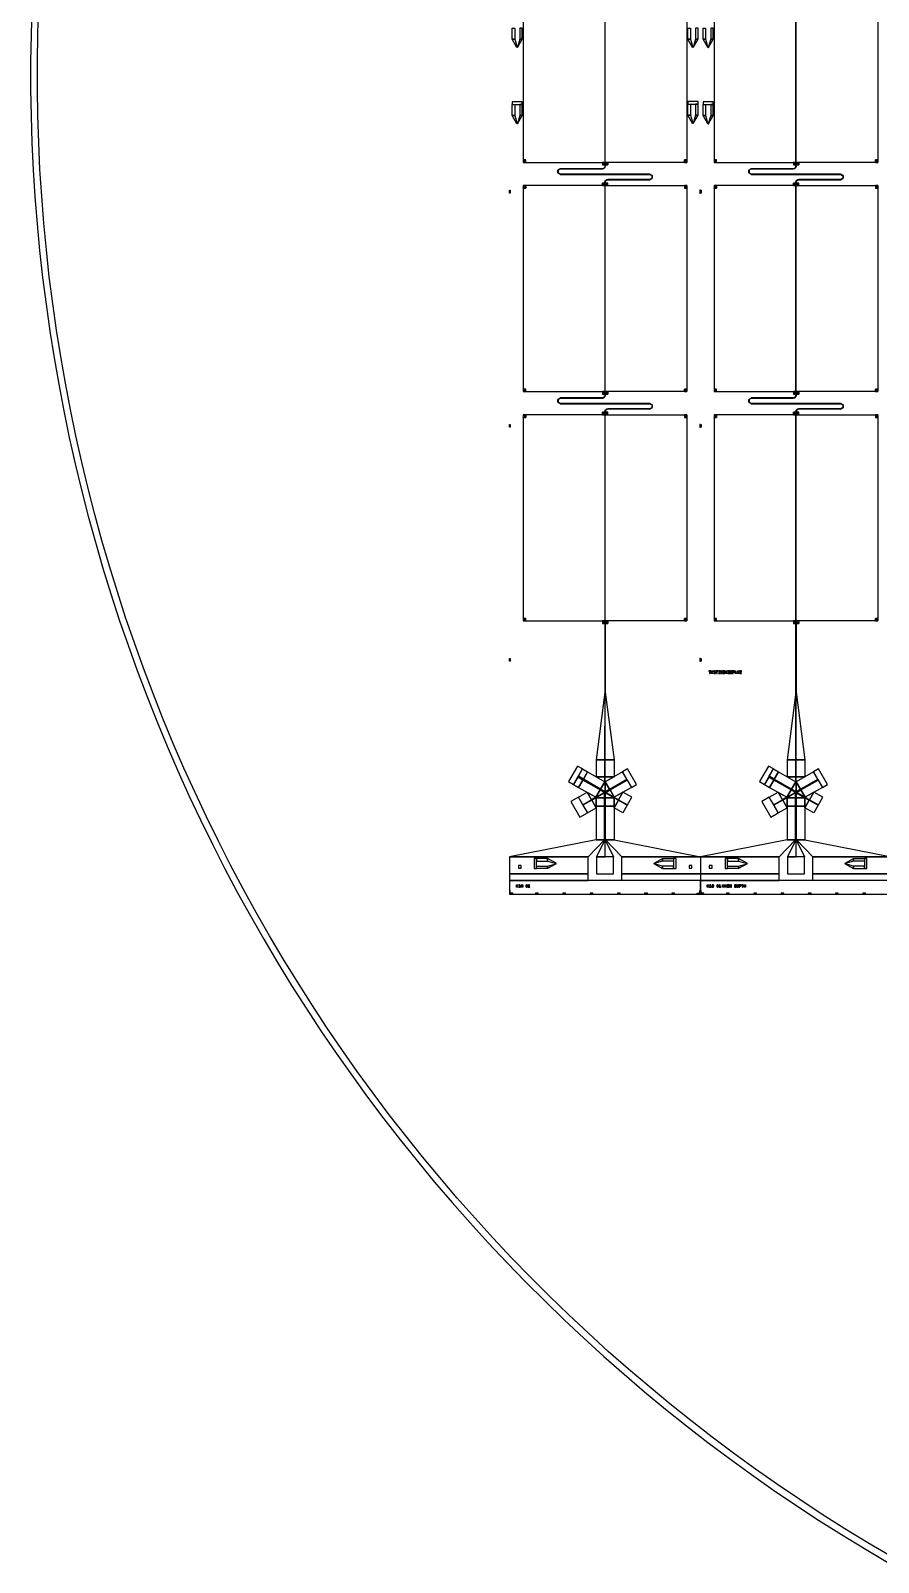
# Model space of a CAD drawing. Extents: x -50899 to 50899, y -48295 to 50898.
# Drawn here: x -50899 to -25813, y -44030 to 1302 of the extents above; entities that cross this region are included whole.
import ezdxf

# ---------------------------------------------------------------- set-up
doc = ezdxf.new("R2010")
doc.units = 0

# ---------------------------------------------------------------- blocks, each defined once
blk = doc.blocks.new('C1A')
for points in [[(2724, 21553), (2724, 27653), (301, 27653), (301, 21553), (2724, 21553)], [(2726, 21553), (2726, 27653), (5149, 27653), (5149, 21553), (2726, 21553)], [(50, 25525), (50, 25200), (-25, 25200), (-25, 25525), (50, 25525)], [(50, 25525), (50, 25200), (-25, 25200), (-25, 25525), (50, 25525)], [(200, 25525), (200, 25200), (275, 25200), (275, 25525), (200, 25525)], [(200, 25525), (200, 25200), (275, 25200), (275, 25525), (200, 25525)], [(5250, 25525), (5250, 25200), (5175, 25200), (5175, 25525), (5250, 25525)], [(5250, 25525), (5250, 25200), (5175, 25200), (5175, 25525), (5250, 25525)], [(5400, 25525), (5400, 25200), (5475, 25200), (5475, 25525), (5400, 25525)], [(5400, 25525), (5400, 25200), (5475, 25200), (5475, 25525), (5400, 25525)], [(50, 25200), (120, 24950), (115, 24950), (-25, 25200), (50, 25200)], [(50, 25200), (120, 24950), (115, 24950), (-25, 25200), (50, 25200)], [(200, 25200), (130, 24950), (135, 24950), (275, 25200), (200, 25200)], [(200, 25200), (130, 24950), (135, 24950), (275, 25200), (200, 25200)], [(5250, 25200), (5320, 24950), (5315, 24950), (5175, 25200), (5250, 25200)], [(5250, 25200), (5320, 24950), (5315, 24950), (5175, 25200), (5250, 25200)], [(5400, 25200), (5330, 24950), (5335, 24950), (5475, 25200), (5400, 25200)], [(5400, 25200), (5330, 24950), (5335, 24950), (5475, 25200), (5400, 25200)], [(-25, 23345), (-25, 23270), (275, 23270), (275, 23345), (-25, 23345)], [(-25, 23345), (-25, 23270), (275, 23270), (275, 23345), (-25, 23345)], [(50, 23270), (50, 22945), (-25, 22945), (-25, 23270), (50, 23270)], [(50, 23270), (50, 22945), (-25, 22945), (-25, 23270), (50, 23270)], [(200, 23270), (200, 22945), (275, 22945), (275, 23270), (200, 23270)], [(200, 23270), (200, 22945), (275, 22945), (275, 23270), (200, 23270)], [(5175, 23350), (5175, 23275), (5475, 23275), (5475, 23350), (5175, 23350)], [(5175, 23350), (5175, 23275), (5475, 23275), (5475, 23350), (5175, 23350)], [(5250, 23275), (5250, 22950), (5175, 22950), (5175, 23275), (5250, 23275)], [(5250, 23275), (5250, 22950), (5175, 22950), (5175, 23275), (5250, 23275)], [(5400, 23275), (5400, 22950), (5475, 22950), (5475, 23275), (5400, 23275)], [(5400, 23275), (5400, 22950), (5475, 22950), (5475, 23275), (5400, 23275)], [(50, 22945), (120, 22695), (115, 22695), (-25, 22945), (50, 22945)], [(50, 22945), (120, 22695), (115, 22695), (-25, 22945), (50, 22945)], [(200, 22945), (130, 22695), (135, 22695), (275, 22945), (200, 22945)], [(200, 22945), (130, 22695), (135, 22695), (275, 22945), (200, 22945)], [(5250, 22950), (5320, 22700), (5315, 22700), (5175, 22950), (5250, 22950)], [(5250, 22950), (5320, 22700), (5315, 22700), (5175, 22950), (5250, 22950)], [(5400, 22950), (5330, 22700), (5335, 22700), (5475, 22950), (5400, 22950)], [(5400, 22950), (5330, 22700), (5335, 22700), (5475, 22950), (5400, 22950)], [(376, 21553), (376, 21628), (301, 21628), (301, 21553), (376, 21553)], [(301, 21628), (311, 21590), (338, 21563), (376, 21553), (376, 21590), (357, 21595), (344, 21609), (338, 21628), (301, 21628)], [(338, 21628), (344, 21609), (357, 21595), (376, 21590), (376, 21628), (376, 21628), (376, 21628), (376, 21628), (338, 21628)], [(1400, 21197), (1327, 21239), (1327, 21324), (1400, 21366), (1400, 21363), (1329, 21322), (1329, 21241), (1400, 21200), (1400, 21197)], [(1400, 21203), (1332, 21242), (1332, 21321), (1400, 21360), (1400, 21357), (1335, 21319), (1335, 21244), (1400, 21206), (1400, 21203)], [(1400, 21363), (2645, 21363), (2645, 21366), (1400, 21366), (1400, 21363)], [(1400, 21360), (2645, 21360), (2645, 21357), (1400, 21357), (1400, 21360)], [(2645, 21357), (2687, 21368), (2718, 21399), (2730, 21442), (2726, 21442), (2716, 21401), (2686, 21371), (2645, 21360), (2645, 21357)], [(2645, 21363), (2684, 21374), (2713, 21402), (2724, 21442), (2720, 21442), (2710, 21404), (2683, 21376), (2645, 21366), (2645, 21363)], [(2646, 21553), (2646, 21478), (2720, 21478), (2720, 21553), (2646, 21553)], [(2720, 21478), (2710, 21515), (2683, 21543), (2646, 21553), (2646, 21515), (2664, 21510), (2678, 21496), (2683, 21478), (2720, 21478)], [(2683, 21478), (2678, 21496), (2664, 21510), (2646, 21515), (2646, 21478), (2646, 21478), (2646, 21478), (2646, 21478), (2683, 21478)], [(2724, 21442), (2724, 21553), (2720, 21553), (2720, 21442), (2724, 21442)], [(2726, 21442), (2726, 21553), (2730, 21553), (2730, 21442), (2726, 21442)], [(2730, 21553), (2730, 21478), (2804, 21478), (2804, 21553), (2730, 21553)], [(2730, 21478), (2740, 21515), (2767, 21543), (2804, 21553), (2804, 21515), (2786, 21510), (2772, 21496), (2767, 21478), (2730, 21478)], [(2767, 21478), (2772, 21496), (2786, 21510), (2804, 21515), (2804, 21478), (2804, 21478), (2804, 21478), (2804, 21478), (2767, 21478)], [(5149, 21553), (5149, 21628), (5074, 21628), (5074, 21553), (5149, 21553)], [(5149, 21628), (5139, 21590), (5112, 21563), (5074, 21553), (5074, 21590), (5093, 21595), (5106, 21609), (5112, 21628), (5149, 21628)], [(5112, 21628), (5106, 21609), (5093, 21595), (5074, 21590), (5074, 21628), (5074, 21628), (5074, 21628), (5074, 21628), (5112, 21628)], [(2724, 14767), (2724, 20867), (301, 20867), (301, 14767), (2724, 14767)], [(301, 20867), (301, 20792), (376, 20792), (376, 20867), (301, 20867)], [(301, 20792), (311, 20829), (338, 20857), (376, 20867), (376, 20829), (357, 20824), (344, 20810), (338, 20792), (301, 20792)], [(4050, 21203), (1400, 21203), (1400, 21206), (4050, 21206), (4050, 21203)], [(4050, 21200), (1400, 21200), (1400, 21197), (4050, 21197), (4050, 21200)], [(2720, 20867), (2720, 20942), (2646, 20942), (2646, 20867), (2720, 20867)], [(2720, 20942), (2710, 20904), (2683, 20877), (2646, 20867), (2646, 20904), (2664, 20909), (2678, 20923), (2683, 20942), (2720, 20942)], [(2683, 20942), (2678, 20923), (2664, 20909), (2646, 20904), (2646, 20942), (2646, 20942), (2646, 20942), (2646, 20942), (2683, 20942)], [(2720, 20962), (2732, 21004), (2763, 21035), (2805, 21046), (2805, 21043), (2764, 21032), (2734, 21002), (2724, 20962), (2720, 20962)], [(2724, 20867), (2724, 20962), (2720, 20962), (2720, 20867), (2724, 20867)], [(2726, 20962), (2737, 21001), (2766, 21030), (2805, 21040), (2805, 21037), (2767, 21027), (2740, 20999), (2730, 20962), (2726, 20962)], [(2726, 20867), (2726, 20962), (2730, 20962), (2730, 20867), (2726, 20867)], [(2726, 14767), (2726, 20867), (5149, 20867), (5149, 14767), (2726, 14767)], [(2804, 20867), (2804, 20942), (2730, 20942), (2730, 20867), (2804, 20867)], [(2730, 20942), (2740, 20904), (2767, 20877), (2804, 20867), (2804, 20904), (2786, 20909), (2772, 20923), (2767, 20942), (2730, 20942)], [(2767, 20942), (2772, 20923), (2786, 20909), (2804, 20904), (2804, 20942), (2804, 20942), (2804, 20942), (2804, 20942), (2767, 20942)], [(2805, 21043), (4050, 21043), (4050, 21046), (2805, 21046), (2805, 21043)], [(2805, 21040), (4050, 21040), (4050, 21037), (2805, 21037), (2805, 21040)], [(4050, 21037), (4123, 21079), (4123, 21164), (4050, 21206), (4050, 21203), (4121, 21162), (4121, 21081), (4050, 21040), (4050, 21037)], [(4050, 21043), (4118, 21082), (4118, 21161), (4050, 21200), (4050, 21197), (4115, 21159), (4115, 21084), (4050, 21046), (4050, 21043)], [(5074, 20867), (5074, 20792), (5149, 20792), (5149, 20867), (5074, 20867)], [(5149, 20792), (5139, 20829), (5112, 20857), (5074, 20867), (5074, 20829), (5093, 20824), (5106, 20810), (5112, 20792), (5149, 20792)], [(-100, 20646), (-100, 20726), (-80, 20726), (-80, 20646), (-100, 20646)], [(338, 20792), (344, 20810), (357, 20824), (376, 20829), (376, 20792), (376, 20792), (376, 20792), (376, 20792), (338, 20792)], [(5112, 20792), (5106, 20810), (5093, 20824), (5074, 20829), (5074, 20792), (5074, 20792), (5074, 20792), (5074, 20792), (5112, 20792)], [(5550, 20646), (5550, 20726), (5530, 20726), (5530, 20646), (5550, 20646)], [(376, 14767), (376, 14842), (301, 14842), (301, 14767), (376, 14767)], [(301, 14842), (311, 14804), (338, 14777), (376, 14767), (376, 14804), (357, 14809), (344, 14823), (338, 14842), (301, 14842)], [(338, 14842), (344, 14823), (357, 14809), (376, 14804), (376, 14842), (376, 14842), (376, 14842), (376, 14842), (338, 14842)], [(1400, 14411), (1327, 14453), (1327, 14538), (1400, 14580), (1400, 14577), (1329, 14536), (1329, 14455), (1400, 14414), (1400, 14411)], [(1400, 14417), (1332, 14456), (1332, 14535), (1400, 14574), (1400, 14571), (1335, 14533), (1335, 14458), (1400, 14420), (1400, 14417)], [(1400, 14577), (2645, 14577), (2645, 14580), (1400, 14580), (1400, 14577)], [(1400, 14574), (2645, 14574), (2645, 14571), (1400, 14571), (1400, 14574)], [(2645, 14571), (2687, 14582), (2718, 14613), (2730, 14656), (2726, 14656), (2716, 14615), (2686, 14585), (2645, 14574), (2645, 14571)], [(2645, 14577), (2684, 14588), (2713, 14616), (2724, 14656), (2720, 14656), (2710, 14618), (2683, 14590), (2645, 14580), (2645, 14577)], [(2646, 14767), (2646, 14692), (2720, 14692), (2720, 14767), (2646, 14767)], [(2720, 14692), (2710, 14729), (2683, 14757), (2646, 14767), (2646, 14729), (2664, 14724), (2678, 14710), (2683, 14692), (2720, 14692)], [(2683, 14692), (2678, 14710), (2664, 14724), (2646, 14729), (2646, 14692), (2646, 14692), (2646, 14692), (2646, 14692), (2683, 14692)], [(2724, 14656), (2724, 14767), (2720, 14767), (2720, 14656), (2724, 14656)], [(2726, 14656), (2726, 14767), (2730, 14767), (2730, 14656), (2726, 14656)], [(2730, 14767), (2730, 14692), (2804, 14692), (2804, 14767), (2730, 14767)], [(2730, 14692), (2740, 14729), (2767, 14757), (2804, 14767), (2804, 14729), (2786, 14724), (2772, 14710), (2767, 14692), (2730, 14692)], [(2767, 14692), (2772, 14710), (2786, 14724), (2804, 14729), (2804, 14692), (2804, 14692), (2804, 14692), (2804, 14692), (2767, 14692)], [(5149, 14767), (5149, 14842), (5074, 14842), (5074, 14767), (5149, 14767)], [(5149, 14842), (5139, 14804), (5112, 14777), (5074, 14767), (5074, 14804), (5093, 14809), (5106, 14823), (5112, 14842), (5149, 14842)], [(5112, 14842), (5106, 14823), (5093, 14809), (5074, 14804), (5074, 14842), (5074, 14842), (5074, 14842), (5074, 14842), (5112, 14842)], [(2724, 7981), (2724, 14081), (301, 14081), (301, 7981), (2724, 7981)], [(301, 14081), (301, 14006), (376, 14006), (376, 14081), (301, 14081)], [(301, 14006), (311, 14043), (338, 14071), (376, 14081), (376, 14043), (357, 14038), (344, 14024), (338, 14006), (301, 14006)], [(4050, 14417), (1400, 14417), (1400, 14420), (4050, 14420), (4050, 14417)], [(4050, 14414), (1400, 14414), (1400, 14411), (4050, 14411), (4050, 14414)], [(2720, 14081), (2720, 14156), (2646, 14156), (2646, 14081), (2720, 14081)], [(2720, 14156), (2710, 14118), (2683, 14091), (2646, 14081), (2646, 14118), (2664, 14123), (2678, 14137), (2683, 14156), (2720, 14156)], [(2683, 14156), (2678, 14137), (2664, 14123), (2646, 14118), (2646, 14156), (2646, 14156), (2646, 14156), (2646, 14156), (2683, 14156)], [(2720, 14176), (2732, 14218), (2763, 14249), (2805, 14260), (2805, 14257), (2764, 14246), (2734, 14216), (2724, 14176), (2720, 14176)], [(2724, 14081), (2724, 14176), (2720, 14176), (2720, 14081), (2724, 14081)], [(2726, 7981), (2726, 14081), (5149, 14081), (5149, 7981), (2726, 7981)], [(2726, 14176), (2737, 14215), (2766, 14244), (2805, 14254), (2805, 14251), (2767, 14241), (2740, 14213), (2730, 14176), (2726, 14176)], [(2726, 14081), (2726, 14176), (2730, 14176), (2730, 14081), (2726, 14081)], [(2804, 14081), (2804, 14156), (2730, 14156), (2730, 14081), (2804, 14081)], [(2730, 14156), (2740, 14118), (2767, 14091), (2804, 14081), (2804, 14118), (2786, 14123), (2772, 14137), (2767, 14156), (2730, 14156)], [(2767, 14156), (2772, 14137), (2786, 14123), (2804, 14118), (2804, 14156), (2804, 14156), (2804, 14156), (2804, 14156), (2767, 14156)], [(2805, 14257), (4050, 14257), (4050, 14260), (2805, 14260), (2805, 14257)], [(2805, 14254), (4050, 14254), (4050, 14251), (2805, 14251), (2805, 14254)], [(4050, 14251), (4123, 14293), (4123, 14378), (4050, 14420), (4050, 14417), (4121, 14376), (4121, 14295), (4050, 14254), (4050, 14251)], [(4050, 14257), (4118, 14296), (4118, 14375), (4050, 14414), (4050, 14411), (4115, 14373), (4115, 14298), (4050, 14260), (4050, 14257)], [(5074, 14081), (5074, 14006), (5149, 14006), (5149, 14081), (5074, 14081)], [(5149, 14006), (5139, 14043), (5112, 14071), (5074, 14081), (5074, 14043), (5093, 14038), (5106, 14024), (5112, 14006), (5149, 14006)], [(-100, 13717), (-100, 13797), (-80, 13797), (-80, 13717), (-100, 13717)], [(338, 14006), (344, 14024), (357, 14038), (376, 14043), (376, 14006), (376, 14006), (376, 14006), (376, 14006), (338, 14006)], [(5112, 14006), (5106, 14024), (5093, 14038), (5074, 14043), (5074, 14006), (5074, 14006), (5074, 14006), (5074, 14006), (5112, 14006)], [(5550, 13717), (5550, 13797), (5530, 13797), (5530, 13717), (5550, 13717)], [(376, 7981), (376, 8056), (301, 8056), (301, 7981), (376, 7981)], [(301, 8056), (311, 8018), (338, 7991), (376, 7981), (376, 8018), (357, 8023), (344, 8037), (338, 8056), (301, 8056)], [(338, 8056), (344, 8037), (357, 8023), (376, 8018), (376, 8056), (376, 8056), (376, 8056), (376, 8056), (338, 8056)], [(2646, 7981), (2646, 7906), (2720, 7906), (2720, 7981), (2646, 7981)], [(2720, 7906), (2710, 7943), (2683, 7971), (2646, 7981), (2646, 7943), (2664, 7938), (2678, 7924), (2683, 7906), (2720, 7906)], [(2683, 7906), (2678, 7924), (2664, 7938), (2646, 7943), (2646, 7906), (2646, 7906), (2646, 7906), (2646, 7906), (2683, 7906)], [(2724, 5871), (2724, 7981), (2720, 7981), (2720, 5871), (2724, 5871)], [(2726, 5871), (2726, 7981), (2730, 7981), (2730, 5871), (2726, 5871)], [(2730, 7981), (2730, 7906), (2804, 7906), (2804, 7981), (2730, 7981)], [(2730, 7906), (2740, 7943), (2767, 7971), (2804, 7981), (2804, 7943), (2786, 7938), (2772, 7924), (2767, 7906), (2730, 7906)], [(2767, 7906), (2772, 7924), (2786, 7938), (2804, 7943), (2804, 7906), (2804, 7906), (2804, 7906), (2804, 7906), (2767, 7906)], [(5149, 7981), (5149, 8056), (5074, 8056), (5074, 7981), (5149, 7981)], [(5149, 8056), (5139, 8018), (5112, 7991), (5074, 7981), (5074, 8018), (5093, 8023), (5106, 8037), (5112, 8056), (5149, 8056)], [(5112, 8056), (5106, 8037), (5093, 8023), (5074, 8018), (5074, 8056), (5074, 8056), (5074, 8056), (5074, 8056), (5112, 8056)], [(-100, 6789), (-100, 6869), (-80, 6869), (-80, 6789), (-100, 6789)], [(5550, 6789), (5550, 6869), (5530, 6869), (5530, 6789), (5550, 6789)], [(5818, 6430), (5835, 6430), (5835, 6491), (5852, 6491), (5852, 6500), (5800, 6500), (5800, 6491), (5818, 6491), (5818, 6430), (5818, 6430)], [(5870, 6430), (5870, 6500), (5922, 6500), (5922, 6491), (5888, 6491), (5888, 6474), (5905, 6474), (5905, 6465), (5888, 6465), (5888, 6439), (5922, 6439), (5922, 6430), (5870, 6430), (5870, 6430)], [(5940, 6430), (5992, 6430), (5992, 6474), (5958, 6474), (5958, 6491), (5992, 6491), (5992, 6500), (5940, 6500), (5940, 6465), (5975, 6465), (5975, 6439), (5940, 6439), (5940, 6430), (5940, 6430)], [(6028, 6430), (6045, 6430), (6045, 6491), (6062, 6491), (6062, 6500), (6010, 6500), (6010, 6491), (6028, 6491), (6028, 6430), (6028, 6430)], [(6080, 6430), (6132, 6430), (6132, 6439), (6115, 6439), (6115, 6491), (6132, 6491), (6132, 6500), (6080, 6500), (6080, 6491), (6098, 6491), (6098, 6439), (6080, 6439), (6080, 6430), (6080, 6430)], [(6150, 6430), (6168, 6430), (6168, 6474), (6185, 6430), (6202, 6430), (6202, 6500), (6185, 6500), (6185, 6448), (6168, 6500), (6150, 6500), (6150, 6430), (6150, 6430)], [(6220, 6430), (6272, 6430), (6272, 6465), (6246, 6465), (6246, 6456), (6255, 6456), (6255, 6439), (6238, 6439), (6238, 6491), (6272, 6491), (6272, 6500), (6220, 6500), (6220, 6430), (6220, 6430)], [(6290, 6430), (6290, 6500), (6342, 6500), (6342, 6491), (6308, 6491), (6308, 6439), (6342, 6439), (6342, 6430), (6290, 6430), (6290, 6430)], [(6360, 6430), (6378, 6430), (6378, 6500), (6360, 6500), (6360, 6430)], [(6378, 6430), (6412, 6430), (6412, 6500), (6378, 6500), (6378, 6491), (6395, 6491), (6395, 6439), (6378, 6439), (6378, 6430)], [(6430, 6430), (6482, 6430), (6482, 6500), (6465, 6500), (6465, 6439), (6448, 6439), (6448, 6500), (6430, 6500), (6430, 6430), (6430, 6430)], [(6500, 6430), (6518, 6430), (6518, 6500), (6500, 6500), (6500, 6430)], [(6518, 6465), (6552, 6465), (6552, 6500), (6518, 6500), (6518, 6491), (6535, 6491), (6535, 6474), (6518, 6474), (6518, 6465)], [(6570, 6430), (6570, 6500), (6588, 6500), (6588, 6439), (6622, 6439), (6622, 6430), (6570, 6430), (6570, 6430)], [(6640, 6430), (6640, 6500), (6692, 6500), (6692, 6491), (6658, 6491), (6658, 6474), (6675, 6474), (6675, 6465), (6658, 6465), (6658, 6439), (6692, 6439), (6692, 6430), (6640, 6430), (6640, 6430)], [(6710, 6430), (6728, 6430), (6728, 6500), (6710, 6500), (6710, 6430)], [(6728, 6465), (6745, 6430), (6762, 6430), (6745, 6465), (6762, 6465), (6762, 6500), (6728, 6500), (6728, 6491), (6745, 6491), (6745, 6474), (6728, 6474), (6728, 6465)], [(2718, 3871), (2724, 5871), (2720, 5871), (2460, 3871), (2718, 3871)], [(2732, 3871), (2726, 5871), (2730, 5871), (2990, 3871), (2732, 3871)], [(2059, 3602), (1910, 3688), (1645, 3229), (1794, 3143), (2059, 3602)], [(2718, 3371), (2718, 3871), (2460, 3871), (2460, 3371), (2718, 3371)], [(2732, 3371), (2732, 3871), (2990, 3871), (2990, 3371), (2732, 3371)], [(2068, 3274), (1919, 3360), (1794, 3143), (1943, 3057), (2068, 3274)], [(2083, 3300), (1934, 3386), (2059, 3602), (2208, 3516), (2083, 3300)], [(2578, 2979), (2068, 3274), (1943, 3057), (2452, 2763), (2578, 2979)], [(2589, 2999), (2079, 3293), (2071, 3280), (2581, 2986), (2589, 2999)], [(2592, 3005), (2083, 3300), (2208, 3516), (2718, 3222), (2592, 3005)], [(2718, 3222), (2718, 3371), (2460, 3371), (2718, 3222), (2718, 3222)], [(2718, 2933), (2592, 3005), (2718, 3222), (2718, 2933), (2718, 2933)], [(2858, 3005), (3367, 3300), (3242, 3516), (2732, 3222), (2858, 3005)], [(2732, 3222), (2732, 3371), (2990, 3371), (2732, 3222), (2732, 3222)], [(2732, 2933), (2858, 3005), (2732, 3222), (2732, 2933), (2732, 2933)], [(2869, 2986), (3379, 3280), (3371, 3293), (2861, 2999), (2869, 2986)], [(2872, 2979), (3382, 3274), (3507, 3057), (2998, 2763), (2872, 2979)], [(3507, 3057), (3652, 3141), (3387, 3600), (3242, 3516), (3507, 3057)], [(1935, 2762), (1712, 2633), (1977, 2174), (2200, 2303), (1935, 2762)], [(2324, 2689), (2064, 2539), (1935, 2762), (2195, 2912), (2324, 2689)], [(2452, 2763), (2324, 2689), (2195, 2912), (2452, 2763), (2452, 2763)], [(2460, 2750), (2331, 2676), (2460, 2453), (2460, 2750), (2460, 2750)], [(2702, 2907), (2578, 2979), (2452, 2763), (2702, 2907), (2702, 2907)], [(2710, 2750), (2710, 2894), (2710, 2894), (2460, 2750), (2710, 2750)], [(2710, 2500), (2710, 2750), (2460, 2750), (2460, 2500), (2710, 2500)], [(2710, 2920), (2585, 2992), (2581, 2986), (2706, 2914), (2710, 2920)], [(2710, 2920), (2585, 2992), (2589, 2999), (2714, 2927), (2710, 2920)], [(2725, 2920), (2714, 2927), (2706, 2914), (2718, 2907), (2725, 2920)], [(2725, 2907), (2725, 2920), (2725, 2920), (2718, 2907), (2725, 2907)], [(2732, 2894), (2732, 2907), (2718, 2907), (2718, 2894), (2732, 2894)], [(2725, 2750), (2725, 2894), (2718, 2894), (2718, 2750), (2725, 2750)], [(2732, 2500), (2732, 2750), (2718, 2750), (2718, 2500), (2732, 2500)], [(2732, 2907), (2744, 2914), (2736, 2927), (2725, 2920), (2732, 2907)], [(2725, 2907), (2725, 2920), (2725, 2920), (2732, 2907), (2725, 2907)], [(2725, 2750), (2725, 2894), (2732, 2894), (2732, 2750), (2725, 2750)], [(2740, 2920), (2865, 2992), (2861, 2999), (2736, 2927), (2740, 2920)], [(2740, 2920), (2865, 2992), (2869, 2986), (2744, 2914), (2740, 2920)], [(2740, 2750), (2740, 2894), (2740, 2894), (2990, 2750), (2740, 2750)], [(2740, 2500), (2740, 2750), (2990, 2750), (2990, 2500), (2740, 2500)], [(2748, 2907), (2872, 2979), (2998, 2763), (2748, 2907), (2748, 2907)], [(2990, 2750), (3119, 2676), (2990, 2453), (2990, 2750), (2990, 2750)], [(2998, 2763), (3126, 2689), (3255, 2912), (2998, 2763), (2998, 2763)], [(3126, 2689), (3386, 2539), (3515, 2762), (3255, 2912), (3126, 2689)], [(2331, 2676), (2071, 2526), (2200, 2303), (2460, 2453), (2331, 2676)], [(2710, 1500), (2710, 2500), (2460, 2500), (2460, 1500), (2710, 1500)], [(2732, 1500), (2732, 2500), (2718, 2500), (2718, 1500), (2732, 1500)], [(2740, 1500), (2740, 2500), (2990, 2500), (2990, 1500), (2740, 1500)], [(3119, 2676), (3379, 2526), (3250, 2303), (2990, 2453), (3119, 2676)], [(2225, 1000), (2710, 1500), (2460, 1500), (-100, 1000), (2225, 1000)], [(2725, 1000), (2725, 1500), (2718, 1500), (2475, 1000), (2725, 1000)], [(2725, 1000), (2725, 1500), (2732, 1500), (2975, 1000), (2725, 1000)], [(3225, 1000), (2740, 1500), (2990, 1500), (5550, 1000), (3225, 1000)], [(2225, 500), (2225, 1000), (-100, 1000), (-100, 500), (2225, 500)], [(625, 650), (700, 650), (700, 950), (625, 950), (625, 650)], [(625, 650), (700, 650), (700, 950), (625, 950), (625, 650)], [(700, 875), (1025, 875), (1025, 950), (700, 950), (700, 875)], [(700, 875), (1025, 875), (1025, 950), (700, 950), (700, 875)], [(1025, 875), (1275, 805), (1275, 810), (1025, 950), (1025, 875)], [(1025, 875), (1275, 805), (1275, 810), (1025, 950), (1025, 875)], [(2975, 500), (2975, 1000), (2475, 1000), (2475, 500), (2975, 500)], [(3225, 500), (3225, 1000), (5550, 1000), (5550, 500), (3225, 500)], [(4425, 875), (4175, 805), (4175, 810), (4425, 950), (4425, 875)], [(4425, 875), (4175, 805), (4175, 810), (4425, 950), (4425, 875)], [(4750, 875), (4425, 875), (4425, 950), (4750, 950), (4750, 875)], [(4750, 875), (4425, 875), (4425, 950), (4750, 950), (4750, 875)], [(4825, 950), (4750, 950), (4750, 650), (4825, 650), (4825, 950)], [(4825, 950), (4750, 950), (4750, 650), (4825, 650), (4825, 950)], [(2225, 300), (2225, 500), (-100, 500), (-100, 300), (2225, 300)], [(160, 740), (160, 660), (240, 660), (240, 740), (160, 740)], [(700, 725), (1025, 725), (1025, 650), (700, 650), (700, 725)], [(700, 725), (1025, 725), (1025, 650), (700, 650), (700, 725)], [(1025, 725), (1275, 795), (1275, 790), (1025, 650), (1025, 725)], [(1025, 725), (1275, 795), (1275, 790), (1025, 650), (1025, 725)], [(3225, 300), (3225, 500), (5550, 500), (5550, 300), (3225, 300)], [(4425, 725), (4175, 795), (4175, 790), (4425, 650), (4425, 725)], [(4425, 725), (4175, 795), (4175, 790), (4425, 650), (4425, 725)], [(4750, 725), (4425, 725), (4425, 650), (4750, 650), (4750, 725)], [(4750, 725), (4425, 725), (4425, 650), (4750, 650), (4750, 725)], [(5210, 740), (5210, 660), (5290, 660), (5290, 740), (5210, 740)], [(5550, -100), (5550, 300), (-100, 300), (-100, -100), (5550, -100)], [(-100, -100), (0, -100), (0, -80), (-80, -80), (-80, 0), (-100, 0), (-100, -100)], [(100, 100), (100, 170), (152, 170), (152, 161), (118, 161), (118, 109), (152, 109), (152, 100), (100, 100), (100, 100)], [(170, 100), (222, 100), (222, 109), (205, 109), (205, 170), (188, 170), (170, 161), (170, 152), (188, 152), (188, 109), (170, 109), (170, 100), (170, 100)], [(240, 100), (240, 170), (292, 170), (292, 100), (275, 100), (275, 161), (258, 161), (258, 100), (240, 100)], [(258, 135), (258, 144), (275, 144), (275, 135), (258, 135)], [(5550, -100), (5450, -100), (5450, -80), (5530, -80), (5530, 0), (5550, 0), (5550, -100)], [(6200, 100), (6200, 170), (6252, 170), (6252, 161), (6218, 161), (6218, 144), (6235, 144), (6235, 135), (6218, 135), (6218, 109), (6252, 109), (6252, 100), (6200, 100), (6200, 100)], [(6270, 100), (6270, 170), (6322, 170), (6322, 161), (6288, 161), (6288, 144), (6305, 144), (6305, 135), (6288, 135), (6288, 109), (6322, 109), (6322, 100), (6270, 100), (6270, 100)], [(6340, 100), (6392, 100), (6392, 144), (6358, 144), (6358, 161), (6392, 161), (6392, 170), (6340, 170), (6340, 135), (6375, 135), (6375, 109), (6340, 109), (6340, 100), (6340, 100)], [(6410, 100), (6428, 100), (6428, 135), (6445, 135), (6445, 100), (6462, 100), (6462, 170), (6445, 170), (6445, 144), (6428, 144), (6428, 170), (6410, 170), (6410, 100), (6410, 100)], [(6550, 100), (6602, 100), (6602, 135), (6576, 135), (6576, 126), (6585, 126), (6585, 109), (6568, 109), (6568, 161), (6602, 161), (6602, 170), (6550, 170), (6550, 100), (6550, 100)], [(6620, 100), (6672, 100), (6672, 170), (6655, 170), (6655, 109), (6638, 109), (6638, 170), (6620, 170), (6620, 100), (6620, 100)], [(6690, 100), (6708, 100), (6708, 170), (6690, 170), (6690, 100)], [(6708, 135), (6742, 135), (6742, 170), (6708, 170), (6708, 161), (6725, 161), (6725, 144), (6708, 144), (6708, 135)], [(6778, 100), (6795, 100), (6795, 161), (6812, 161), (6812, 170), (6760, 170), (6760, 161), (6778, 161), (6778, 100), (6778, 100)], [(6830, 100), (6830, 170), (6882, 170), (6882, 100), (6865, 100), (6865, 161), (6848, 161), (6848, 100), (6830, 100)], [(6848, 135), (6848, 144), (6865, 144), (6865, 135), (6848, 135)], [(667, -100), (747, -100), (747, -80), (667, -80), (667, -100)], [(1474, -100), (1554, -100), (1554, -80), (1474, -80), (1474, -100)], [(2281, -100), (2361, -100), (2361, -80), (2281, -80), (2281, -100)], [(3089, -100), (3169, -100), (3169, -80), (3089, -80), (3089, -100)], [(3896, -100), (3976, -100), (3976, -80), (3896, -80), (3896, -100)], [(4703, -100), (4783, -100), (4783, -80), (4703, -80), (4703, -100)]]:
    blk.add_lwpolyline(points)
blk = doc.blocks.new('C1B')
for points in [[(2724, 21553), (2724, 27653), (301, 27653), (301, 21553), (2724, 21553)], [(2726, 21553), (2726, 27653), (5149, 27653), (5149, 21553), (2726, 21553)], [(50, 25525), (50, 25200), (-25, 25200), (-25, 25525), (50, 25525)], [(50, 25525), (50, 25200), (-25, 25200), (-25, 25525), (50, 25525)], [(200, 25525), (200, 25200), (275, 25200), (275, 25525), (200, 25525)], [(200, 25525), (200, 25200), (275, 25200), (275, 25525), (200, 25525)], [(50, 25200), (120, 24950), (115, 24950), (-25, 25200), (50, 25200)], [(50, 25200), (120, 24950), (115, 24950), (-25, 25200), (50, 25200)], [(200, 25200), (130, 24950), (135, 24950), (275, 25200), (200, 25200)], [(200, 25200), (130, 24950), (135, 24950), (275, 25200), (200, 25200)], [(-25, 23345), (-25, 23270), (275, 23270), (275, 23345), (-25, 23345)], [(-25, 23345), (-25, 23270), (275, 23270), (275, 23345), (-25, 23345)], [(50, 23270), (50, 22945), (-25, 22945), (-25, 23270), (50, 23270)], [(50, 23270), (50, 22945), (-25, 22945), (-25, 23270), (50, 23270)], [(200, 23270), (200, 22945), (275, 22945), (275, 23270), (200, 23270)], [(200, 23270), (200, 22945), (275, 22945), (275, 23270), (200, 23270)], [(50, 22945), (120, 22695), (115, 22695), (-25, 22945), (50, 22945)], [(50, 22945), (120, 22695), (115, 22695), (-25, 22945), (50, 22945)], [(200, 22945), (130, 22695), (135, 22695), (275, 22945), (200, 22945)], [(200, 22945), (130, 22695), (135, 22695), (275, 22945), (200, 22945)], [(376, 21553), (376, 21628), (301, 21628), (301, 21553), (376, 21553)], [(301, 21628), (311, 21590), (338, 21563), (376, 21553), (376, 21590), (357, 21595), (344, 21609), (338, 21628), (301, 21628)], [(338, 21628), (344, 21609), (357, 21595), (376, 21590), (376, 21628), (376, 21628), (376, 21628), (376, 21628), (338, 21628)], [(1400, 21197), (1327, 21239), (1327, 21324), (1400, 21366), (1400, 21363), (1329, 21322), (1329, 21241), (1400, 21200), (1400, 21197)], [(1400, 21203), (1332, 21242), (1332, 21321), (1400, 21360), (1400, 21357), (1335, 21319), (1335, 21244), (1400, 21206), (1400, 21203)], [(1400, 21363), (2645, 21363), (2645, 21366), (1400, 21366), (1400, 21363)], [(1400, 21360), (2645, 21360), (2645, 21357), (1400, 21357), (1400, 21360)], [(2645, 21357), (2687, 21368), (2718, 21399), (2730, 21442), (2726, 21442), (2716, 21401), (2686, 21371), (2645, 21360), (2645, 21357)], [(2645, 21363), (2684, 21374), (2713, 21402), (2724, 21442), (2720, 21442), (2710, 21404), (2683, 21376), (2645, 21366), (2645, 21363)], [(2646, 21553), (2646, 21478), (2720, 21478), (2720, 21553), (2646, 21553)], [(2720, 21478), (2710, 21515), (2683, 21543), (2646, 21553), (2646, 21515), (2664, 21510), (2678, 21496), (2683, 21478), (2720, 21478)], [(2683, 21478), (2678, 21496), (2664, 21510), (2646, 21515), (2646, 21478), (2646, 21478), (2646, 21478), (2646, 21478), (2683, 21478)], [(2724, 21442), (2724, 21553), (2720, 21553), (2720, 21442), (2724, 21442)], [(2726, 21442), (2726, 21553), (2730, 21553), (2730, 21442), (2726, 21442)], [(2730, 21553), (2730, 21478), (2804, 21478), (2804, 21553), (2730, 21553)], [(2730, 21478), (2740, 21515), (2767, 21543), (2804, 21553), (2804, 21515), (2786, 21510), (2772, 21496), (2767, 21478), (2730, 21478)], [(2767, 21478), (2772, 21496), (2786, 21510), (2804, 21515), (2804, 21478), (2804, 21478), (2804, 21478), (2804, 21478), (2767, 21478)], [(5149, 21553), (5149, 21628), (5074, 21628), (5074, 21553), (5149, 21553)], [(5149, 21628), (5139, 21590), (5112, 21563), (5074, 21553), (5074, 21590), (5093, 21595), (5106, 21609), (5112, 21628), (5149, 21628)], [(5112, 21628), (5106, 21609), (5093, 21595), (5074, 21590), (5074, 21628), (5074, 21628), (5074, 21628), (5074, 21628), (5112, 21628)], [(2724, 14767), (2724, 20867), (301, 20867), (301, 14767), (2724, 14767)], [(301, 20867), (301, 20792), (376, 20792), (376, 20867), (301, 20867)], [(301, 20792), (311, 20829), (338, 20857), (376, 20867), (376, 20829), (357, 20824), (344, 20810), (338, 20792), (301, 20792)], [(4050, 21203), (1400, 21203), (1400, 21206), (4050, 21206), (4050, 21203)], [(4050, 21200), (1400, 21200), (1400, 21197), (4050, 21197), (4050, 21200)], [(2720, 20867), (2720, 20942), (2646, 20942), (2646, 20867), (2720, 20867)], [(2720, 20942), (2710, 20904), (2683, 20877), (2646, 20867), (2646, 20904), (2664, 20909), (2678, 20923), (2683, 20942), (2720, 20942)], [(2683, 20942), (2678, 20923), (2664, 20909), (2646, 20904), (2646, 20942), (2646, 20942), (2646, 20942), (2646, 20942), (2683, 20942)], [(2720, 20962), (2732, 21004), (2763, 21035), (2805, 21046), (2805, 21043), (2764, 21032), (2734, 21002), (2724, 20962), (2720, 20962)], [(2724, 20867), (2724, 20962), (2720, 20962), (2720, 20867), (2724, 20867)], [(2726, 20962), (2737, 21001), (2766, 21030), (2805, 21040), (2805, 21037), (2767, 21027), (2740, 20999), (2730, 20962), (2726, 20962)], [(2726, 20867), (2726, 20962), (2730, 20962), (2730, 20867), (2726, 20867)], [(2726, 14767), (2726, 20867), (5149, 20867), (5149, 14767), (2726, 14767)], [(2804, 20867), (2804, 20942), (2730, 20942), (2730, 20867), (2804, 20867)], [(2730, 20942), (2740, 20904), (2767, 20877), (2804, 20867), (2804, 20904), (2786, 20909), (2772, 20923), (2767, 20942), (2730, 20942)], [(2767, 20942), (2772, 20923), (2786, 20909), (2804, 20904), (2804, 20942), (2804, 20942), (2804, 20942), (2804, 20942), (2767, 20942)], [(2805, 21043), (4050, 21043), (4050, 21046), (2805, 21046), (2805, 21043)], [(2805, 21040), (4050, 21040), (4050, 21037), (2805, 21037), (2805, 21040)], [(4050, 21037), (4123, 21079), (4123, 21164), (4050, 21206), (4050, 21203), (4121, 21162), (4121, 21081), (4050, 21040), (4050, 21037)], [(4050, 21043), (4118, 21082), (4118, 21161), (4050, 21200), (4050, 21197), (4115, 21159), (4115, 21084), (4050, 21046), (4050, 21043)], [(5074, 20867), (5074, 20792), (5149, 20792), (5149, 20867), (5074, 20867)], [(5149, 20792), (5139, 20829), (5112, 20857), (5074, 20867), (5074, 20829), (5093, 20824), (5106, 20810), (5112, 20792), (5149, 20792)], [(-100, 20646), (-100, 20726), (-80, 20726), (-80, 20646), (-100, 20646)], [(338, 20792), (344, 20810), (357, 20824), (376, 20829), (376, 20792), (376, 20792), (376, 20792), (376, 20792), (338, 20792)], [(5112, 20792), (5106, 20810), (5093, 20824), (5074, 20829), (5074, 20792), (5074, 20792), (5074, 20792), (5074, 20792), (5112, 20792)], [(376, 14767), (376, 14842), (301, 14842), (301, 14767), (376, 14767)], [(301, 14842), (311, 14804), (338, 14777), (376, 14767), (376, 14804), (357, 14809), (344, 14823), (338, 14842), (301, 14842)], [(338, 14842), (344, 14823), (357, 14809), (376, 14804), (376, 14842), (376, 14842), (376, 14842), (376, 14842), (338, 14842)], [(1400, 14411), (1327, 14453), (1327, 14538), (1400, 14580), (1400, 14577), (1329, 14536), (1329, 14455), (1400, 14414), (1400, 14411)], [(1400, 14417), (1332, 14456), (1332, 14535), (1400, 14574), (1400, 14571), (1335, 14533), (1335, 14458), (1400, 14420), (1400, 14417)], [(1400, 14577), (2645, 14577), (2645, 14580), (1400, 14580), (1400, 14577)], [(1400, 14574), (2645, 14574), (2645, 14571), (1400, 14571), (1400, 14574)], [(2645, 14571), (2687, 14582), (2718, 14613), (2730, 14656), (2726, 14656), (2716, 14615), (2686, 14585), (2645, 14574), (2645, 14571)], [(2645, 14577), (2684, 14588), (2713, 14616), (2724, 14656), (2720, 14656), (2710, 14618), (2683, 14590), (2645, 14580), (2645, 14577)], [(2646, 14767), (2646, 14692), (2720, 14692), (2720, 14767), (2646, 14767)], [(2720, 14692), (2710, 14729), (2683, 14757), (2646, 14767), (2646, 14729), (2664, 14724), (2678, 14710), (2683, 14692), (2720, 14692)], [(2683, 14692), (2678, 14710), (2664, 14724), (2646, 14729), (2646, 14692), (2646, 14692), (2646, 14692), (2646, 14692), (2683, 14692)], [(2724, 14656), (2724, 14767), (2720, 14767), (2720, 14656), (2724, 14656)], [(2726, 14656), (2726, 14767), (2730, 14767), (2730, 14656), (2726, 14656)], [(2730, 14767), (2730, 14692), (2804, 14692), (2804, 14767), (2730, 14767)], [(2730, 14692), (2740, 14729), (2767, 14757), (2804, 14767), (2804, 14729), (2786, 14724), (2772, 14710), (2767, 14692), (2730, 14692)], [(2767, 14692), (2772, 14710), (2786, 14724), (2804, 14729), (2804, 14692), (2804, 14692), (2804, 14692), (2804, 14692), (2767, 14692)], [(5149, 14767), (5149, 14842), (5074, 14842), (5074, 14767), (5149, 14767)], [(5149, 14842), (5139, 14804), (5112, 14777), (5074, 14767), (5074, 14804), (5093, 14809), (5106, 14823), (5112, 14842), (5149, 14842)], [(5112, 14842), (5106, 14823), (5093, 14809), (5074, 14804), (5074, 14842), (5074, 14842), (5074, 14842), (5074, 14842), (5112, 14842)], [(2724, 7981), (2724, 14081), (301, 14081), (301, 7981), (2724, 7981)], [(301, 14081), (301, 14006), (376, 14006), (376, 14081), (301, 14081)], [(301, 14006), (311, 14043), (338, 14071), (376, 14081), (376, 14043), (357, 14038), (344, 14024), (338, 14006), (301, 14006)], [(4050, 14417), (1400, 14417), (1400, 14420), (4050, 14420), (4050, 14417)], [(4050, 14414), (1400, 14414), (1400, 14411), (4050, 14411), (4050, 14414)], [(2720, 14081), (2720, 14156), (2646, 14156), (2646, 14081), (2720, 14081)], [(2720, 14156), (2710, 14118), (2683, 14091), (2646, 14081), (2646, 14118), (2664, 14123), (2678, 14137), (2683, 14156), (2720, 14156)], [(2683, 14156), (2678, 14137), (2664, 14123), (2646, 14118), (2646, 14156), (2646, 14156), (2646, 14156), (2646, 14156), (2683, 14156)], [(2720, 14176), (2732, 14218), (2763, 14249), (2805, 14260), (2805, 14257), (2764, 14246), (2734, 14216), (2724, 14176), (2720, 14176)], [(2724, 14081), (2724, 14176), (2720, 14176), (2720, 14081), (2724, 14081)], [(2726, 7981), (2726, 14081), (5149, 14081), (5149, 7981), (2726, 7981)], [(2726, 14176), (2737, 14215), (2766, 14244), (2805, 14254), (2805, 14251), (2767, 14241), (2740, 14213), (2730, 14176), (2726, 14176)], [(2726, 14081), (2726, 14176), (2730, 14176), (2730, 14081), (2726, 14081)], [(2804, 14081), (2804, 14156), (2730, 14156), (2730, 14081), (2804, 14081)], [(2730, 14156), (2740, 14118), (2767, 14091), (2804, 14081), (2804, 14118), (2786, 14123), (2772, 14137), (2767, 14156), (2730, 14156)], [(2767, 14156), (2772, 14137), (2786, 14123), (2804, 14118), (2804, 14156), (2804, 14156), (2804, 14156), (2804, 14156), (2767, 14156)], [(2805, 14257), (4050, 14257), (4050, 14260), (2805, 14260), (2805, 14257)], [(2805, 14254), (4050, 14254), (4050, 14251), (2805, 14251), (2805, 14254)], [(4050, 14251), (4123, 14293), (4123, 14378), (4050, 14420), (4050, 14417), (4121, 14376), (4121, 14295), (4050, 14254), (4050, 14251)], [(4050, 14257), (4118, 14296), (4118, 14375), (4050, 14414), (4050, 14411), (4115, 14373), (4115, 14298), (4050, 14260), (4050, 14257)], [(5074, 14081), (5074, 14006), (5149, 14006), (5149, 14081), (5074, 14081)], [(5149, 14006), (5139, 14043), (5112, 14071), (5074, 14081), (5074, 14043), (5093, 14038), (5106, 14024), (5112, 14006), (5149, 14006)], [(-100, 13717), (-100, 13797), (-80, 13797), (-80, 13717), (-100, 13717)], [(338, 14006), (344, 14024), (357, 14038), (376, 14043), (376, 14006), (376, 14006), (376, 14006), (376, 14006), (338, 14006)], [(5112, 14006), (5106, 14024), (5093, 14038), (5074, 14043), (5074, 14006), (5074, 14006), (5074, 14006), (5074, 14006), (5112, 14006)], [(376, 7981), (376, 8056), (301, 8056), (301, 7981), (376, 7981)], [(301, 8056), (311, 8018), (338, 7991), (376, 7981), (376, 8018), (357, 8023), (344, 8037), (338, 8056), (301, 8056)], [(338, 8056), (344, 8037), (357, 8023), (376, 8018), (376, 8056), (376, 8056), (376, 8056), (376, 8056), (338, 8056)], [(2646, 7981), (2646, 7906), (2720, 7906), (2720, 7981), (2646, 7981)], [(2720, 7906), (2710, 7943), (2683, 7971), (2646, 7981), (2646, 7943), (2664, 7938), (2678, 7924), (2683, 7906), (2720, 7906)], [(2683, 7906), (2678, 7924), (2664, 7938), (2646, 7943), (2646, 7906), (2646, 7906), (2646, 7906), (2646, 7906), (2683, 7906)], [(2724, 5871), (2724, 7981), (2720, 7981), (2720, 5871), (2724, 5871)], [(2726, 5871), (2726, 7981), (2730, 7981), (2730, 5871), (2726, 5871)], [(2730, 7981), (2730, 7906), (2804, 7906), (2804, 7981), (2730, 7981)], [(2730, 7906), (2740, 7943), (2767, 7971), (2804, 7981), (2804, 7943), (2786, 7938), (2772, 7924), (2767, 7906), (2730, 7906)], [(2767, 7906), (2772, 7924), (2786, 7938), (2804, 7943), (2804, 7906), (2804, 7906), (2804, 7906), (2804, 7906), (2767, 7906)], [(5149, 7981), (5149, 8056), (5074, 8056), (5074, 7981), (5149, 7981)], [(5149, 8056), (5139, 8018), (5112, 7991), (5074, 7981), (5074, 8018), (5093, 8023), (5106, 8037), (5112, 8056), (5149, 8056)], [(5112, 8056), (5106, 8037), (5093, 8023), (5074, 8018), (5074, 8056), (5074, 8056), (5074, 8056), (5074, 8056), (5112, 8056)], [(-100, 6789), (-100, 6869), (-80, 6869), (-80, 6789), (-100, 6789)], [(2718, 3871), (2724, 5871), (2720, 5871), (2460, 3871), (2718, 3871)], [(2732, 3871), (2726, 5871), (2730, 5871), (2990, 3871), (2732, 3871)], [(2059, 3602), (1910, 3688), (1645, 3229), (1794, 3143), (2059, 3602)], [(2718, 3371), (2718, 3871), (2460, 3871), (2460, 3371), (2718, 3371)], [(2732, 3371), (2732, 3871), (2990, 3871), (2990, 3371), (2732, 3371)], [(2068, 3274), (1919, 3360), (1794, 3143), (1943, 3057), (2068, 3274)], [(2083, 3300), (1934, 3386), (2059, 3602), (2208, 3516), (2083, 3300)], [(2578, 2979), (2068, 3274), (1943, 3057), (2452, 2763), (2578, 2979)], [(2589, 2999), (2079, 3293), (2071, 3280), (2581, 2986), (2589, 2999)], [(2592, 3005), (2083, 3300), (2208, 3516), (2718, 3222), (2592, 3005)], [(2718, 3222), (2718, 3371), (2460, 3371), (2718, 3222), (2718, 3222)], [(2718, 2933), (2592, 3005), (2718, 3222), (2718, 2933), (2718, 2933)], [(2858, 3005), (3367, 3300), (3242, 3516), (2732, 3222), (2858, 3005)], [(2732, 3222), (2732, 3371), (2990, 3371), (2732, 3222), (2732, 3222)], [(2732, 2933), (2858, 3005), (2732, 3222), (2732, 2933), (2732, 2933)], [(2869, 2986), (3379, 3280), (3371, 3293), (2861, 2999), (2869, 2986)], [(2872, 2979), (3382, 3274), (3507, 3057), (2998, 2763), (2872, 2979)], [(3507, 3057), (3652, 3141), (3387, 3600), (3242, 3516), (3507, 3057)], [(1935, 2762), (1712, 2633), (1977, 2174), (2200, 2303), (1935, 2762)], [(2324, 2689), (2064, 2539), (1935, 2762), (2195, 2912), (2324, 2689)], [(2452, 2763), (2324, 2689), (2195, 2912), (2452, 2763), (2452, 2763)], [(2460, 2750), (2331, 2676), (2460, 2453), (2460, 2750), (2460, 2750)], [(2702, 2907), (2578, 2979), (2452, 2763), (2702, 2907), (2702, 2907)], [(2710, 2750), (2710, 2894), (2710, 2894), (2460, 2750), (2710, 2750)], [(2710, 2500), (2710, 2750), (2460, 2750), (2460, 2500), (2710, 2500)], [(2710, 2920), (2585, 2992), (2581, 2986), (2706, 2914), (2710, 2920)], [(2710, 2920), (2585, 2992), (2589, 2999), (2714, 2927), (2710, 2920)], [(2725, 2920), (2714, 2927), (2706, 2914), (2718, 2907), (2725, 2920)], [(2725, 2907), (2725, 2920), (2725, 2920), (2718, 2907), (2725, 2907)], [(2732, 2894), (2732, 2907), (2718, 2907), (2718, 2894), (2732, 2894)], [(2725, 2750), (2725, 2894), (2718, 2894), (2718, 2750), (2725, 2750)], [(2732, 2500), (2732, 2750), (2718, 2750), (2718, 2500), (2732, 2500)], [(2732, 2907), (2744, 2914), (2736, 2927), (2725, 2920), (2732, 2907)], [(2725, 2907), (2725, 2920), (2725, 2920), (2732, 2907), (2725, 2907)], [(2725, 2750), (2725, 2894), (2732, 2894), (2732, 2750), (2725, 2750)], [(2740, 2920), (2865, 2992), (2861, 2999), (2736, 2927), (2740, 2920)], [(2740, 2920), (2865, 2992), (2869, 2986), (2744, 2914), (2740, 2920)], [(2740, 2750), (2740, 2894), (2740, 2894), (2990, 2750), (2740, 2750)], [(2740, 2500), (2740, 2750), (2990, 2750), (2990, 2500), (2740, 2500)], [(2748, 2907), (2872, 2979), (2998, 2763), (2748, 2907), (2748, 2907)], [(2990, 2750), (3119, 2676), (2990, 2453), (2990, 2750), (2990, 2750)], [(2998, 2763), (3126, 2689), (3255, 2912), (2998, 2763), (2998, 2763)], [(3126, 2689), (3386, 2539), (3515, 2762), (3255, 2912), (3126, 2689)], [(2331, 2676), (2071, 2526), (2200, 2303), (2460, 2453), (2331, 2676)], [(2710, 1500), (2710, 2500), (2460, 2500), (2460, 1500), (2710, 1500)], [(2732, 1500), (2732, 2500), (2718, 2500), (2718, 1500), (2732, 1500)], [(2740, 1500), (2740, 2500), (2990, 2500), (2990, 1500), (2740, 1500)], [(3119, 2676), (3379, 2526), (3250, 2303), (2990, 2453), (3119, 2676)], [(2225, 1000), (2710, 1500), (2460, 1500), (-100, 1000), (2225, 1000)], [(2725, 1000), (2725, 1500), (2718, 1500), (2475, 1000), (2725, 1000)], [(2725, 1000), (2725, 1500), (2732, 1500), (2975, 1000), (2725, 1000)], [(3225, 1000), (2740, 1500), (2990, 1500), (5550, 1000), (3225, 1000)], [(2225, 500), (2225, 1000), (-100, 1000), (-100, 500), (2225, 500)], [(625, 650), (700, 650), (700, 950), (625, 950), (625, 650)], [(625, 650), (700, 650), (700, 950), (625, 950), (625, 650)], [(700, 875), (1025, 875), (1025, 950), (700, 950), (700, 875)], [(700, 875), (1025, 875), (1025, 950), (700, 950), (700, 875)], [(1025, 875), (1275, 805), (1275, 810), (1025, 950), (1025, 875)], [(1025, 875), (1275, 805), (1275, 810), (1025, 950), (1025, 875)], [(2975, 500), (2975, 1000), (2475, 1000), (2475, 500), (2975, 500)], [(3225, 500), (3225, 1000), (5550, 1000), (5550, 500), (3225, 500)], [(4425, 875), (4175, 805), (4175, 810), (4425, 950), (4425, 875)], [(4425, 875), (4175, 805), (4175, 810), (4425, 950), (4425, 875)], [(4750, 875), (4425, 875), (4425, 950), (4750, 950), (4750, 875)], [(4750, 875), (4425, 875), (4425, 950), (4750, 950), (4750, 875)], [(4825, 950), (4750, 950), (4750, 650), (4825, 650), (4825, 950)], [(4825, 950), (4750, 950), (4750, 650), (4825, 650), (4825, 950)], [(2225, 300), (2225, 500), (-100, 500), (-100, 300), (2225, 300)], [(160, 740), (160, 660), (240, 660), (240, 740), (160, 740)], [(700, 725), (1025, 725), (1025, 650), (700, 650), (700, 725)], [(700, 725), (1025, 725), (1025, 650), (700, 650), (700, 725)], [(1025, 725), (1275, 795), (1275, 790), (1025, 650), (1025, 725)], [(1025, 725), (1275, 795), (1275, 790), (1025, 650), (1025, 725)], [(3225, 300), (3225, 500), (5550, 500), (5550, 300), (3225, 300)], [(4425, 725), (4175, 795), (4175, 790), (4425, 650), (4425, 725)], [(4425, 725), (4175, 795), (4175, 790), (4425, 650), (4425, 725)], [(4750, 725), (4425, 725), (4425, 650), (4750, 650), (4750, 725)], [(4750, 725), (4425, 725), (4425, 650), (4750, 650), (4750, 725)], [(5550, -100), (5550, 300), (-100, 300), (-100, -100), (5550, -100)], [(-100, -100), (0, -100), (0, -80), (-80, -80), (-80, 0), (-100, 0), (-100, -100)], [(100, 100), (100, 170), (152, 170), (152, 161), (118, 161), (118, 109), (152, 109), (152, 100), (100, 100), (100, 100)], [(170, 100), (222, 100), (222, 109), (205, 109), (205, 170), (188, 170), (170, 161), (170, 152), (188, 152), (188, 109), (170, 109), (170, 100), (170, 100)], [(240, 100), (258, 100), (258, 170), (240, 170), (240, 100)], [(258, 100), (275, 100), (292, 109), (292, 126), (275, 135), (292, 144), (292, 161), (275, 170), (258, 170), (258, 161), (275, 161), (275, 144), (258, 144), (258, 126), (275, 126), (275, 109), (258, 109), (258, 100)], [(667, -100), (747, -100), (747, -80), (667, -80), (667, -100)], [(1474, -100), (1554, -100), (1554, -80), (1474, -80), (1474, -100)], [(2281, -100), (2361, -100), (2361, -80), (2281, -80), (2281, -100)], [(3089, -100), (3169, -100), (3169, -80), (3089, -80), (3089, -100)], [(3896, -100), (3976, -100), (3976, -80), (3896, -80), (3896, -100)], [(4703, -100), (4783, -100), (4783, -80), (4703, -80), (4703, -100)]]:
    blk.add_lwpolyline(points)

msp = doc.modelspace()

# ---------------------------------------------------------------- linework, layer by layer
for points in [[(-50862, 1979), (-50886, 1180), (-50899, 380), (-50898, -419), (-50885, -1219), (-50860, -2018), (-50822, -2817), (-50771, -3615), (-50708, -4413), (-50633, -5209), (-50545, -6004), (-50444, -6797), (-50331, -7589), (-50206, -8378), (-50068, -9166), (-49918, -9952), (-49755, -10735), (-49580, -11515), (-49393, -12293), (-49194, -13067), (-48983, -13839), (-48759, -14606), (-48524, -15371), (-48276, -16131), (-48017, -16888), (-47746, -17640), (-47463, -18388), (-47168, -19131), (-46861, -19870), (-46543, -20604), (-46214, -21332), (-45873, -22056), (-45521, -22774), (-45158, -23486), (-44783, -24193), (-44397, -24893), (-44001, -25588), (-43593, -26276), (-43175, -26958), (-42746, -27633), (-42307, -28301), (-41857, -28962), (-41397, -29616), (-40926, -30263), (-40446, -30902), (-39955, -31534), (-39455, -32158), (-38945, -32774), (-38425, -33381), (-37896, -33981), (-37357, -34572), (-36810, -35155), (-36253, -35729), (-35687, -36294), (-35112, -36850), (-34529, -37397), (-33937, -37935), (-33337, -38464), (-32729, -38983), (-32112, -39492), (-31488, -39992), (-30855, -40482), (-30216, -40961), (-29568, -41431), (-28914, -41890), (-28252, -42340), (-27583, -42778), (-26908, -43206), (-26226, -43624), (-25537, -44030)], [(-25437, -43857), (-26123, -43452), (-26802, -43036), (-27475, -42610), (-28141, -42173), (-28800, -41726), (-29452, -41268), (-30097, -40800), (-30734, -40322), (-31364, -39835), (-31986, -39337), (-32600, -38830), (-33206, -38313), (-33804, -37786), (-34393, -37250), (-34974, -36705), (-35547, -36151), (-36110, -35588), (-36665, -35017), (-37211, -34436), (-37747, -33847), (-38274, -33250), (-38792, -32645), (-39300, -32031), (-39798, -31410), (-40287, -30781), (-40766, -30144), (-41234, -29500), (-41692, -28848), (-42141, -28190), (-42578, -27524), (-43005, -26852), (-43422, -26173), (-43828, -25487), (-44223, -24796), (-44607, -24098), (-44980, -23394), (-45342, -22684), (-45693, -21969), (-46032, -21249), (-46361, -20523), (-46677, -19792), (-46982, -19056), (-47276, -18316), (-47558, -17571), (-47828, -16821), (-48087, -16068), (-48333, -15310), (-48568, -14549), (-48790, -13784), (-49001, -13016), (-49199, -12244), (-49386, -11470), (-49560, -10693), (-49722, -9913), (-49871, -9130), (-50008, -8346), (-50133, -7559), (-50246, -6770), (-50346, -5980), (-50434, -5188), (-50509, -4395), (-50572, -3601), (-50622, -2806), (-50660, -2010), (-50685, -1214), (-50698, -418), (-50699, 379), (-50686, 1175), (-50662, 1971)], [(-30808, -17720), (-30790, -17720), (-30790, -17659), (-30772, -17659), (-30772, -17650), (-30825, -17650), (-30825, -17659), (-30808, -17659), (-30808, -17720), (-30808, -17720)], [(-30755, -17720), (-30755, -17650), (-30702, -17650), (-30702, -17659), (-30738, -17659), (-30738, -17676), (-30720, -17676), (-30720, -17685), (-30738, -17685), (-30738, -17711), (-30702, -17711), (-30702, -17720), (-30755, -17720), (-30755, -17720)], [(-30685, -17720), (-30632, -17720), (-30632, -17676), (-30668, -17676), (-30668, -17659), (-30632, -17659), (-30632, -17650), (-30685, -17650), (-30685, -17685), (-30650, -17685), (-30650, -17711), (-30685, -17711), (-30685, -17720), (-30685, -17720)], [(-30598, -17720), (-30580, -17720), (-30580, -17659), (-30562, -17659), (-30562, -17650), (-30615, -17650), (-30615, -17659), (-30598, -17659), (-30598, -17720), (-30598, -17720)], [(-30545, -17720), (-30492, -17720), (-30492, -17711), (-30510, -17711), (-30510, -17659), (-30492, -17659), (-30492, -17650), (-30545, -17650), (-30545, -17659), (-30528, -17659), (-30528, -17711), (-30545, -17711), (-30545, -17720), (-30545, -17720)], [(-30475, -17720), (-30458, -17720), (-30458, -17676), (-30440, -17720), (-30422, -17720), (-30422, -17650), (-30440, -17650), (-30440, -17702), (-30458, -17650), (-30475, -17650), (-30475, -17720), (-30475, -17720)], [(-30405, -17720), (-30352, -17720), (-30352, -17685), (-30379, -17685), (-30379, -17694), (-30370, -17694), (-30370, -17711), (-30388, -17711), (-30388, -17659), (-30352, -17659), (-30352, -17650), (-30405, -17650), (-30405, -17720), (-30405, -17720)], [(-30335, -17720), (-30335, -17650), (-30282, -17650), (-30282, -17659), (-30318, -17659), (-30318, -17711), (-30282, -17711), (-30282, -17720), (-30335, -17720), (-30335, -17720)], [(-30265, -17720), (-30248, -17720), (-30248, -17650), (-30265, -17650), (-30265, -17720)], [(-30248, -17720), (-30212, -17720), (-30212, -17650), (-30248, -17650), (-30248, -17659), (-30230, -17659), (-30230, -17711), (-30248, -17711), (-30248, -17720)], [(-30195, -17720), (-30142, -17720), (-30142, -17650), (-30160, -17650), (-30160, -17711), (-30178, -17711), (-30178, -17650), (-30195, -17650), (-30195, -17720), (-30195, -17720)], [(-30125, -17720), (-30108, -17720), (-30108, -17650), (-30125, -17650), (-30125, -17720)], [(-30108, -17685), (-30072, -17685), (-30072, -17650), (-30108, -17650), (-30108, -17659), (-30090, -17659), (-30090, -17676), (-30108, -17676), (-30108, -17685)], [(-30055, -17720), (-30055, -17650), (-30038, -17650), (-30038, -17711), (-30002, -17711), (-30002, -17720), (-30055, -17720), (-30055, -17720)], [(-29985, -17720), (-29985, -17650), (-29932, -17650), (-29932, -17659), (-29968, -17659), (-29968, -17676), (-29950, -17676), (-29950, -17685), (-29968, -17685), (-29968, -17711), (-29932, -17711), (-29932, -17720), (-29985, -17720), (-29985, -17720)], [(-29915, -17720), (-29898, -17720), (-29898, -17650), (-29915, -17650), (-29915, -17720)], [(-29898, -17685), (-29880, -17720), (-29862, -17720), (-29880, -17685), (-29862, -17685), (-29862, -17650), (-29898, -17650), (-29898, -17659), (-29880, -17659), (-29880, -17676), (-29898, -17676), (-29898, -17685)], [(-36525, -24050), (-36525, -23980), (-36472, -23980), (-36472, -23989), (-36508, -23989), (-36508, -24041), (-36472, -24041), (-36472, -24050), (-36525, -24050), (-36525, -24050)], [(-36455, -24050), (-36402, -24050), (-36402, -24041), (-36420, -24041), (-36420, -23980), (-36438, -23980), (-36455, -23989), (-36455, -23998), (-36438, -23998), (-36438, -24041), (-36455, -24041), (-36455, -24050), (-36455, -24050)], [(-36385, -24050), (-36385, -23980), (-36332, -23980), (-36332, -24050), (-36350, -24050), (-36350, -23989), (-36368, -23989), (-36368, -24050), (-36385, -24050)], [(-36368, -24015), (-36368, -24006), (-36350, -24006), (-36350, -24015), (-36368, -24015)], [(-36245, -24041), (-36228, -24050), (-36228, -23980), (-36245, -23989), (-36245, -24041)], [(-36228, -24050), (-36210, -24050), (-36192, -24041), (-36192, -23989), (-36210, -23980), (-36228, -23980), (-36228, -23989), (-36210, -23989), (-36210, -24041), (-36228, -24041), (-36228, -24050)], [(-36228, -24041), (-36219, -24041), (-36210, -23993), (-36210, -23989), (-36219, -23989), (-36228, -24037), (-36228, -24041)], [(-36175, -24050), (-36122, -24050), (-36122, -24041), (-36140, -24041), (-36140, -23980), (-36158, -23980), (-36175, -23989), (-36175, -23998), (-36158, -23998), (-36158, -24041), (-36175, -24041), (-36175, -24050), (-36175, -24050)], [(-30875, -24050), (-30875, -23980), (-30822, -23980), (-30822, -23989), (-30858, -23989), (-30858, -24041), (-30822, -24041), (-30822, -24050), (-30875, -24050), (-30875, -24050)], [(-30805, -24050), (-30752, -24050), (-30752, -24041), (-30770, -24041), (-30770, -23980), (-30788, -23980), (-30805, -23989), (-30805, -23998), (-30788, -23998), (-30788, -24041), (-30805, -24041), (-30805, -24050), (-30805, -24050)], [(-30735, -24050), (-30718, -24050), (-30718, -23980), (-30735, -23980), (-30735, -24050)], [(-30718, -24050), (-30700, -24050), (-30682, -24041), (-30682, -24024), (-30700, -24015), (-30682, -24006), (-30682, -23989), (-30700, -23980), (-30718, -23980), (-30718, -23989), (-30700, -23989), (-30700, -24006), (-30718, -24006), (-30718, -24024), (-30700, -24024), (-30700, -24041), (-30718, -24041), (-30718, -24050)], [(-30595, -24041), (-30578, -24050), (-30578, -23980), (-30595, -23989), (-30595, -24041)], [(-30578, -24050), (-30560, -24050), (-30542, -24041), (-30542, -23989), (-30560, -23980), (-30578, -23980), (-30578, -23989), (-30560, -23989), (-30560, -24041), (-30578, -24041), (-30578, -24050)], [(-30578, -24041), (-30569, -24041), (-30560, -23993), (-30560, -23989), (-30569, -23989), (-30578, -24037), (-30578, -24041)], [(-30525, -24050), (-30472, -24050), (-30472, -24041), (-30490, -24041), (-30490, -23980), (-30508, -23980), (-30525, -23989), (-30525, -23998), (-30508, -23998), (-30508, -24041), (-30525, -24041), (-30525, -24050), (-30525, -24050)]]:
    msp.add_lwpolyline(points)

# ---------------------------------------------------------------- block references
for name, p in [('C1A', (-36625, -24150)), ('C1B', (-30975, -24150))]:
    msp.add_blockref(name, p)

doc.saveas('drawing.dxf')
